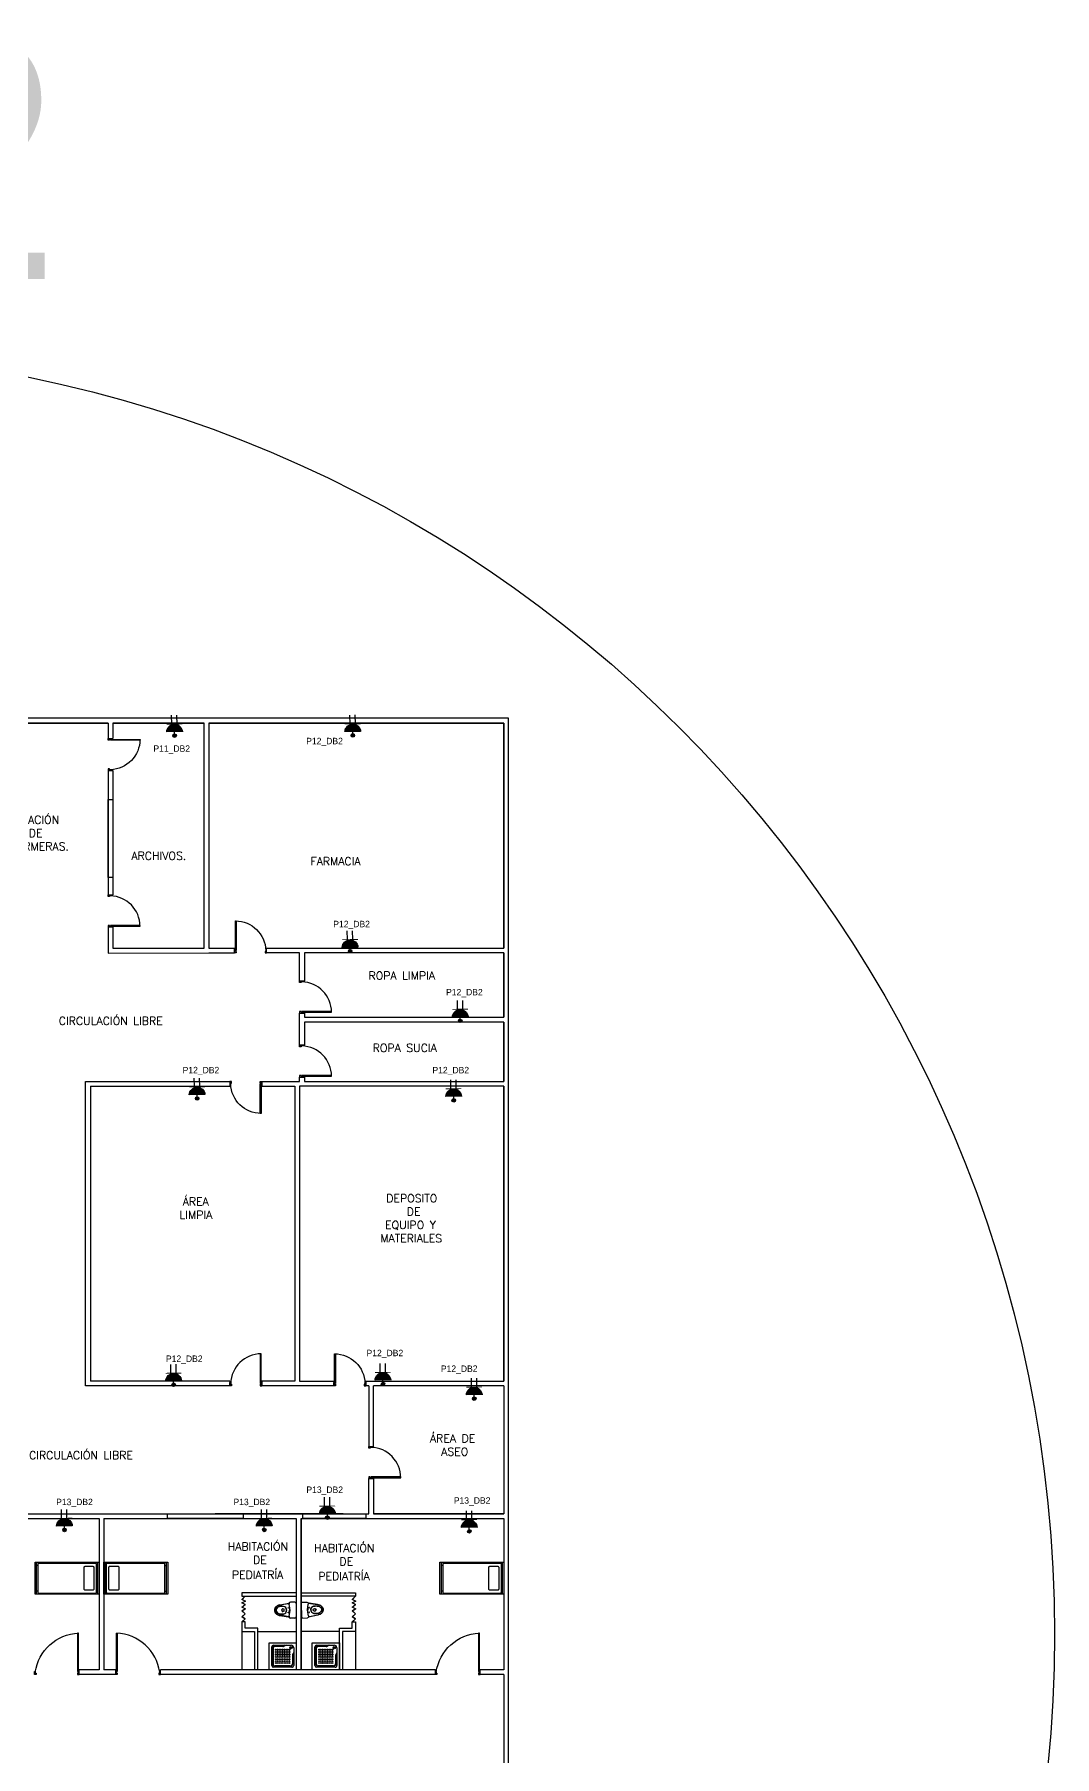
# Model space of a CAD drawing. Header units: metres. Extents: x -24 to 527, y -154 to 95.
# Drawn here: x 222.3 to 254.2, y 31 to 84.8 of the extents above; entities that cross this region are included whole.
import ezdxf

# ---------------------------------------------------------------- set-up
doc = ezdxf.new("R2010")
doc.units = ezdxf.units.M
doc.header["$MEASUREMENT"] = 0
for name, color, linetype in [('AN-TEXTO', 3, 'Continuous'), ('AR-MOBILIRIO', 1, 'Continuous'), ('AR-MUROS', 6, 'Continuous'), ('AR-PUERTAS', 2, 'Continuous'), ('AR-VENTANAS', 2, 'Continuous'), ('E-quip', 2, 'Continuous'), ('S.H.', 2, 'Continuous')]:
    doc.layers.add(name, color=color, linetype=linetype)
doc.styles.add('REGULAR-2.5', font='romans.shx', dxfattribs={"height": 2.5})

# ---------------------------------------------------------------- blocks, each defined once
blk = doc.blocks.new('31643339')
at = {"layer": 'AR-MOBILIRIO'}
for p, q in [((0.038, 0.5), (0.038, -0.5)), ((0.038, 0.4), (0.087, 0.4)), ((1.9, 0.4), (1.95, 0.4)), ((1.95, 0.5), (1.95, -0.5)), ((0.038, -0.4), (0.087, -0.4)), ((1.9, -0.4), (1.95, -0.4))]:
    blk.add_line(p, q, dxfattribs=at)
blk.add_lwpolyline([(0, -0.5), (0, 0.5), (2, 0.5), (2, -0.5)], close=True, dxfattribs=at)
for points in [[(1.87, 0.475, -0.414214), (1.9, 0.445), (1.9, -0.445, -0.414214), (1.87, -0.475), (0.117, -0.475, -0.414214), (0.087, -0.445), (0.087, 0.445, -0.414214), (0.117, 0.475)], [(0.15, -0.332, 0.414214), (0.18, -0.362), (0.447, -0.362, 0.414214), (0.477, -0.332), (0.477, 0.333, 0.414214), (0.447, 0.363), (0.18, 0.363, 0.414214), (0.15, 0.333)]]:
    blk.add_lwpolyline(points, format="xyb", close=True, dxfattribs=at)
blk = doc.blocks.new('AR-PUERTA 2')
at = {"layer": 'AR-PUERTAS', "linetype": 'Continuous'}
for points in [[(-1.354, -0.058), (-1.354, -0.008), (-1.329, -0.008), (-1.329, 0.042), (-1.379, 0.042), (-1.379, -0.058)], [(-0.029, -0.008), (-0.029, 0.042), (0.021, 0.042), (0.021, -0.058), (-0.004, -0.058), (-0.004, -0.008)], [(-0.004, -0.058), (-0.004, -1.258), (-0.029, -1.258), (-0.029, -0.058)]]:
    blk.add_lwpolyline(points, close=True, dxfattribs=at)
blk.add_arc((0.061, 0.169), 1.428, 188.1236, 267.3924, dxfattribs=at)
blk = doc.blocks.new('AR-PUERTA 1')
at = {"layer": 'AR-PUERTAS', "linetype": 'Continuous'}
for points in [[(0.954, 0.033), (0.954, 0.958), (0.929, 0.958), (0.929, 0.033)], [(0.004, 0.058), (0.004, 0.008), (0.029, 0.008), (0.029, -0.042), (-0.021, -0.042), (-0.021, 0.058)], [(0.929, 0.008), (0.929, -0.042), (0.979, -0.042), (0.979, 0.058), (0.954, 0.058), (0.954, 0.008)]]:
    blk.add_lwpolyline(points, close=True, dxfattribs=at)
blk.add_arc((0.954, 0.008), 0.949, 89.9989, 178.4932, dxfattribs=at)
blk = doc.blocks.new('AR-PUERTA ACORDION')
at = {"layer": 'AR-PUERTAS'}
blk.add_lwpolyline([(-0.386, 0.049), (-0.288, -0.046), (-0.235, 0.057), (-0.185, -0.044), (-0.129, 0.054), (-0.046, -0.045), (0.01, 0.056), (0.073, -0.046), (0.158, 0.053), (0.252, -0.046), (0.317, 0.054), (0.41, -0.047), (0.41, -0.054), (0.318, 0.046), (0.253, -0.054), (0.158, 0.046), (0.072, -0.054), (0.01, 0.046), (-0.045, -0.054), (-0.128, 0.046), (-0.185, -0.054), (-0.235, 0.046), (-0.287, -0.054), (-0.39, 0.046)], close=True, dxfattribs=at)
blk = doc.blocks.new('A$C05366594')
at = {"layer": 'AR-MOBILIRIO', "linetype": 'Continuous'}
for p, q in [((0, 0), (0, 0.72)), ((0, 0.72), (0.72, 0.72)), ((0.068, 0.113), (0.068, 0.608)), ((0.09, 0.563), (0.09, 0.158)), ((0.113, 0.653), (0.585, 0.653)), ((0.367, 0.63), (0.158, 0.63)), ((0.428, 0.653), (0.397, 0.637)), ((0.653, 0.585), (0.653, 0.113)), ((0.72, 0.72), (0.72, 0)), ((0.72, 0), (0, 0)), ((0.608, 0.068), (0.113, 0.068)), ((0.563, 0.09), (0.158, 0.09)), ((0.63, 0.367), (0.63, 0.158)), ((0.653, 0.428), (0.637, 0.397))]:
    blk.add_line(p, q, dxfattribs=at)
at = {"layer": 'AR-MOBILIRIO', "color": 250}
for p, q in [((0.104, 0.563), (0.104, 0.158)), ((0.367, 0.617), (0.158, 0.617)), ((0.458, 0.653), (0.403, 0.625)), ((0.653, 0.458), (0.625, 0.403)), ((0.563, 0.104), (0.158, 0.104)), ((0.617, 0.367), (0.617, 0.158))]:
    blk.add_line(p, q, dxfattribs=at)
at = {"layer": 'AR-MOBILIRIO', "linetype": 'Continuous'}
for centre, major_axis, start_param, end_param in [((0.113, 0.608), (0.0318, 0.0318), 0.785398, 2.356194), ((0.158, 0.563), (0.0477, 0.0477), 0.785398, 2.356194), ((0.367, 0.698), (0.0477, 0.0477), 3.926991, 4.390638), ((0.585, 0.585), (0.0477, 0.0477), 5.497787, 7.068583), ((0.113, 0.113), (-0.0318, 0.0318), 0.785398, 2.356194), ((0.158, 0.158), (-0.0477, 0.0477), 0.785398, 2.356194), ((0.158, 0.158), (-0.0477, 0.0477), 0.785398, 2.356194), ((0.563, 0.158), (0.0477, 0.0477), 3.926991, 5.497787), ((0.608, 0.113), (-0.0318, 0.0318), 2.356194, 3.926991), ((0.698, 0.367), (-0.0477, 0.0477), 0.321751, 0.785398)]:
    blk.add_ellipse(centre, major_axis=major_axis, ratio=1, start_param=start_param, end_param=end_param, dxfattribs=at)
at = {"layer": 'AR-MOBILIRIO', "color": 250}
for centre, major_axis, start_param, end_param in [((0.158, 0.563), (-0.0382, 0.0382), -0.785398, 0.785398), ((0.18, 0.54), (-0.00636, 0.00636), -0.785398, 5.497787), ((0.18, 0.495), (-0.00636, 0.00636), -0.785398, 5.497787), ((0.18, 0.45), (-0.00636, 0.00636), -0.785398, 5.497787), ((0.225, 0.54), (0.00636, 0.00636), 0.785398, 7.068583), ((0.225, 0.495), (0.00636, 0.00636), 0.785398, 7.068583), ((0.225, 0.45), (0.00636, 0.00636), 0.785398, 7.068583), ((0.27, 0.54), (0.00636, 0.00636), 0.785398, 7.068583), ((0.27, 0.495), (0.00636, 0.00636), 0.785398, 7.068583), ((0.27, 0.45), (0.00636, 0.00636), 0.785398, 7.068583), ((0.315, 0.54), (-0.00636, 0.00636), -0.785398, 5.497787), ((0.315, 0.495), (-0.00636, 0.00636), -0.785398, 5.497787), ((0.315, 0.45), (-0.00636, 0.00636), -0.785398, 5.497787), ((0.36, 0.54), (-0.00636, 0.00636), -0.785398, 5.497787), ((0.36, 0.495), (-0.00636, 0.00636), -0.785398, 5.497787), ((0.36, 0.45), (-0.00636, 0.00636), -0.785398, 5.497787), ((0.367, 0.698), (0.0573, 0.0573), 3.926991, 4.390638), ((0.405, 0.54), (-0.00636, 0.00636), -0.785398, 5.497787), ((0.405, 0.495), (-0.00636, 0.00636), -0.785398, 5.497787), ((0.405, 0.45), (-0.00636, 0.00636), -0.785398, 5.497787), ((0.45, 0.54), (0.00636, 0.00636), 0.785398, 7.068583), ((0.45, 0.495), (0.00636, 0.00636), 0.785398, 7.068583), ((0.45, 0.45), (0.00636, 0.00636), 0.785398, 7.068583), ((0.495, 0.54), (0.00636, 0.00636), 0.785398, 7.068583), ((0.495, 0.495), (0.00636, 0.00636), 0.785398, 7.068583), ((0.495, 0.45), (0.00636, 0.00636), 0.785398, 7.068583), ((0.54, 0.54), (-0.00636, 0.00636), -0.785398, 5.497787), ((0.54, 0.495), (-0.00636, 0.00636), -0.785398, 5.497787), ((0.54, 0.45), (-0.00636, 0.00636), -0.785398, 5.497787), ((0.585, 0.585), (0.0223, 0.0223), 0.785398, 7.068583), ((0.585, 0.585), (-0.00955, 0.00955), -0.785398, 5.497787), ((0.576, 0.585), (0.00286, 0.00286), 0.785398, 7.068583), ((0.581, 0.592), (0.00286, 0.00286), 0.785398, 7.068583), ((0.581, 0.578), (0.00286, 0.00286), 0.785398, 7.068583), ((0.589, 0.592), (0.00286, 0.00286), 0.785398, 7.068583), ((0.589, 0.578), (0.00286, 0.00286), 0.785398, 7.068583), ((0.594, 0.585), (0.00286, 0.00286), 0.785398, 7.068583), ((0.158, 0.158), (-0.0382, 0.0382), 0.785398, 2.356194), ((0.158, 0.158), (0.0382, 0.0382), 2.356194, 3.926991), ((0.18, 0.405), (-0.00636, 0.00636), -0.785398, 5.497787), ((0.18, 0.36), (-0.00636, 0.00636), -0.785398, 5.497787), ((0.18, 0.315), (-0.00636, 0.00636), -0.785398, 5.497787), ((0.18, 0.27), (-0.00636, 0.00636), -0.785398, 5.497787), ((0.18, 0.225), (-0.00636, 0.00636), -0.785398, 5.497787), ((0.18, 0.18), (-0.00636, 0.00636), -0.785398, 5.497787), ((0.225, 0.405), (0.00636, 0.00636), 0.785398, 7.068583), ((0.225, 0.36), (0.00636, 0.00636), 0.785398, 7.068583), ((0.225, 0.315), (0.00636, 0.00636), 0.785398, 7.068583), ((0.225, 0.27), (0.00636, 0.00636), 0.785398, 7.068583), ((0.225, 0.225), (0.00636, 0.00636), 0.785398, 7.068583), ((0.225, 0.18), (0.00636, 0.00636), 0.785398, 7.068583), ((0.27, 0.405), (0.00636, 0.00636), 0.785398, 7.068583), ((0.27, 0.36), (0.00636, 0.00636), 0.785398, 7.068583), ((0.27, 0.315), (0.00636, 0.00636), 0.785398, 7.068583), ((0.27, 0.27), (0.00636, 0.00636), 0.785398, 7.068583), ((0.27, 0.225), (0.00636, 0.00636), 0.785398, 7.068583), ((0.27, 0.18), (0.00636, 0.00636), 0.785398, 7.068583), ((0.315, 0.36), (-0.00636, 0.00636), -0.785398, 5.497787), ((0.315, 0.315), (-0.00636, 0.00636), -0.785398, 5.497787), ((0.315, 0.27), (-0.00636, 0.00636), -0.785398, 5.497787), ((0.315, 0.225), (-0.00636, 0.00636), -0.785398, 5.497787), ((0.315, 0.405), (-0.00636, 0.00636), -0.785398, 5.497787), ((0.315, 0.18), (-0.00636, 0.00636), -0.785398, 5.497787), ((0.36, 0.405), (-0.00636, 0.00636), -0.785398, 5.497787), ((0.36, 0.36), (-0.00636, 0.00636), -0.785398, 5.497787), ((0.36, 0.315), (-0.00636, 0.00636), -0.785398, 5.497787), ((0.36, 0.27), (-0.00636, 0.00636), -0.785398, 5.497787), ((0.36, 0.225), (-0.00636, 0.00636), -0.785398, 5.497787), ((0.36, 0.18), (-0.00636, 0.00636), -0.785398, 5.497787), ((0.405, 0.405), (-0.00636, 0.00636), -0.785398, 5.497787), ((0.405, 0.36), (-0.00636, 0.00636), -0.785398, 5.497787), ((0.405, 0.315), (-0.00636, 0.00636), -0.785398, 5.497787), ((0.405, 0.27), (-0.00636, 0.00636), -0.785398, 5.497787), ((0.405, 0.225), (-0.00636, 0.00636), -0.785398, 5.497787), ((0.405, 0.18), (-0.00636, 0.00636), -0.785398, 5.497787), ((0.45, 0.405), (0.00636, 0.00636), 0.785398, 7.068583), ((0.45, 0.36), (0.00636, 0.00636), 0.785398, 7.068583), ((0.45, 0.315), (0.00636, 0.00636), 0.785398, 7.068583), ((0.45, 0.27), (0.00636, 0.00636), 0.785398, 7.068583), ((0.45, 0.225), (0.00636, 0.00636), 0.785398, 7.068583), ((0.45, 0.18), (0.00636, 0.00636), 0.785398, 7.068583), ((0.495, 0.405), (0.00636, 0.00636), 0.785398, 7.068583), ((0.495, 0.36), (0.00636, 0.00636), 0.785398, 7.068583), ((0.495, 0.315), (0.00636, 0.00636), 0.785398, 7.068583), ((0.495, 0.27), (0.00636, 0.00636), 0.785398, 7.068583), ((0.495, 0.225), (0.00636, 0.00636), 0.785398, 7.068583), ((0.495, 0.18), (0.00636, 0.00636), 0.785398, 7.068583), ((0.54, 0.36), (-0.00636, 0.00636), -0.785398, 5.497787), ((0.54, 0.315), (-0.00636, 0.00636), -0.785398, 5.497787), ((0.54, 0.27), (-0.00636, 0.00636), -0.785398, 5.497787), ((0.54, 0.225), (-0.00636, 0.00636), -0.785398, 5.497787), ((0.54, 0.405), (-0.00636, 0.00636), -0.785398, 5.497787), ((0.54, 0.18), (-0.00636, 0.00636), -0.785398, 5.497787), ((0.563, 0.158), (0.0382, 0.0382), 3.926991, 5.497787), ((0.698, 0.367), (-0.0573, 0.0573), 0.321751, 0.785398)]:
    blk.add_ellipse(centre, major_axis=major_axis, ratio=1, start_param=start_param, end_param=end_param, dxfattribs=at)
blk = doc.blocks.new('1p-toppiece')
at = {"layer": 'AR-MOBILIRIO'}
for p, q in [((-0.532, 0.174), (-0.265, 0.22)), ((-0.232, 0.219), (-0.531, 0.169)), ((-0.485, 0.003), (-0.485, 0.003)), ((-0.485, 0.003), (-0.485, 0.003)), ((-0.485, 0.003), (-0.485, 0.003)), ((-0.485, 0.003), (-0.485, 0.003)), ((-0.485, 0.003), (-0.485, 0.003)), ((-0.485, 0.003), (-0.485, 0.003)), ((-0.485, 0.003), (-0.485, 0.003)), ((-0.485, 0.003), (-0.485, 0.003)), ((-0.406, 0.039), (-0.443, 0.044)), ((-0.232, 0.22), (-0.232, 0.195)), ((-0.205, 0.008), (-0.232, 0.195)), ((-0.218, 0.098), (-0.218, 0.003)), ((-0.218, -0.093), (-0.218, 0.003)), ((-0.047, 0.26), (-0.192, 0.26)), ((-0.007, 0.22), (-0.007, -0.214)), ((-0.532, -0.169), (-0.265, -0.215)), ((-0.232, -0.214), (-0.531, -0.163)), ((-0.406, -0.034), (-0.443, -0.039)), ((-0.232, -0.189), (-0.205, -0.003)), ((-0.232, -0.189), (-0.232, -0.214)), ((-0.047, -0.254), (-0.192, -0.254))]:
    blk.add_line(p, q, dxfattribs=at)
blk.add_lwpolyline([(-0.467, -0.009, 0.139005), (-0.464, -0.009, 0.107089), (-0.461, -0.006, 0.080212), (-0.46, -0.002, 0.06796), (-0.459, 0.003, 0.06796), (-0.46, 0.007, 0.080212), (-0.461, 0.011, 0.107089), (-0.464, 0.014, 0.139005), (-0.467, 0.015, 0.139005), (-0.47, 0.014, 0.107089), (-0.473, 0.011, 0.080212), (-0.474, 0.007, 0.06796), (-0.475, 0.003, 0.06796), (-0.474, -0.002, 0.080212), (-0.473, -0.006, 0.107089), (-0.47, -0.009, 0.139005)], format="xyb", close=True, dxfattribs=at)
for centre in [(-0.26, 0.078), (-0.26, -0.072)]:
    blk.add_circle(centre, 0.008, dxfattribs=at)
for centre, radius, start, end in [((-0.545, -0.004), 0.165, 137.5273, 177.8064), ((-0.545, 0.009), 0.165, 182.1936, 222.4727), ((-0.545, -0.004), 0.159, 137.1746, 177.7477), ((-0.545, 0.009), 0.159, 182.2523, 222.8254), ((-0.518, -0.034), 0.206, 106.927, 136.493), ((-0.541, -0.003), 0.122, 134.1142, 177.24), ((-0.541, 0.008), 0.122, 182.76, 225.8858), ((-0.518, -0.034), 0.2, 106.5054, 136.1127), ((-0.541, -0.003), 0.115, 133.4423, 177.1285), ((-0.541, 0.008), 0.115, 182.8715, 226.5577), ((-0.519, -0.031), 0.157, 102.7254, 132.8308), ((-0.52, -0.03), 0.15, 101.8667, 132.1155), ((-0.482, -0.117), 0.296, 99.7929, 108.8085), ((-0.482, -0.12), 0.292, 99.5848, 108.4322), ((-0.482, -0.148), 0.279, 90.6669, 104.9929), ((-0.482, -0.156), 0.281, 90.6819, 104.1933), ((-0.474, -0.297), 0.428, 81.7587, 91.4179), ((-0.488, -0.362), 0.487, 81.705, 89.6761), ((-0.434, 0.003), 0.0456, 126.1832, 180), ((-0.434, 0.003), 0.0456, 180, 233.8168), ((-0.447, 0.019), 0.025, 82.2348, 126.1832), ((-0.434, -0.002), 0.123, 44.007, 82.2929), ((-0.431, -0.004), 0.132, 44.3018, 82.295), ((-0.408, 0.024), 0.015, 13.7696, 82.2348), ((-0.495, 0.003), 0.105, 0, 13.7696), ((-0.495, 0.003), 0.105, 346.2304, 0), ((-0.46, 0.006), 0.138, 358.6352, 34.0042), ((-0.46, -0.001), 0.138, 325.9958, 1.3648), ((-0.441, 0.008), 0.132, 357.4666, 37.446), ((-0.441, -0.003), 0.132, 322.554, 2.5334), ((-0.24, 0.073), 0.15, 87.0389, 99.7929), ((-0.192, 0.22), 0.04, 90, 180), ((-0.244, 0.003), 0.04, 351.6776, 8.3142), ((-0.047, 0.22), 0.04, 0, 90), ((-0.518, 0.039), 0.206, 223.507, 253.073), ((-0.518, 0.039), 0.2, 223.8873, 253.4946), ((-0.519, 0.036), 0.157, 227.1692, 257.2746), ((-0.52, 0.036), 0.15, 227.8845, 258.1333), ((-0.482, 0.122), 0.296, 251.1915, 260.2071), ((-0.482, 0.125), 0.292, 251.5678, 260.4152), ((-0.482, 0.153), 0.279, 255.0071, 269.3331), ((-0.482, 0.161), 0.281, 255.8067, 269.3181), ((-0.488, 0.368), 0.487, 270.3239, 278.295), ((-0.474, 0.302), 0.428, 268.5821, 278.2413), ((-0.447, -0.014), 0.025, 233.8168, 277.7652), ((-0.434, 0.007), 0.123, 277.7071, 315.993), ((-0.431, 0.009), 0.132, 277.705, 315.6982), ((-0.408, -0.019), 0.015, 277.7652, 346.2304), ((-0.24, -0.067), 0.15, 260.2071, 272.966), ((-0.192, -0.214), 0.04, 180, 270), ((-0.047, -0.214), 0.04, 270, 360)]:
    blk.add_arc(centre, radius, start, end, dxfattribs=at)
blk = doc.blocks.new('16A twin WP')
at = {"ltscale": 8}
h = blk.add_hatch(color=256, dxfattribs=at)
edge = h.paths.add_edge_path()
edge.add_ellipse((17.4, -1), major_axis=(0.2, 17.4), ratio=1, start_angle=273.7089, end_angle=447.4296, ccw=False)
edge.add_line((34.8, 0), (0, 0))
h = blk.add_hatch(color=256, dxfattribs=at)
edge = h.paths.add_edge_path()
edge.add_ellipse((17.4, -8.7), major_axis=(-2.81, 2.81), ratio=1, start_angle=0, end_angle=360)
for p, q in [((34.8, 0), (0, 0)), ((11.5, 16.9), (11.5, 36.5)), ((17.4, -4.7), (17.4, 0)), ((23.3, 16.9), (23.3, 36.5))]:
    blk.add_line(p, q, dxfattribs=at)
at = {"ltscale": 8, "const_width": 2}
blk.add_lwpolyline([(34.8, 16.9), (0, 16.9)], dxfattribs=at)
at = {"ltscale": 8, "extrusion": (0, 0, -1)}
blk.add_ellipse((17.4, -1), major_axis=(0.2, 17.4), ratio=1, start_param=-1.525934, end_param=1.506063, dxfattribs=at)
at = {"ltscale": 8}
blk.add_ellipse((17.4, -8.7), major_axis=(-2.81, 2.81), ratio=1, start_param=3.926991, end_param=10.210176, dxfattribs=at)

msp = doc.modelspace()

# ---------------------------------------------------------------- linework, layer by layer
at = {"layer": 'AR-MUROS'}
for p, q in [((224.065, 51.958), (224.065, 42.751)), ((211.414, 38.601), (224.487, 38.601)), ((221.068, 38.451), (224.337, 38.451)), ((224.337, 38.451), (224.337, 33.729)), ((224.487, 38.451), (227.305, 38.451)), ((224.487, 38.451), (224.487, 33.729)), ((227.305, 38.451), (230.499, 38.451)), ((230.499, 38.451), (230.499, 33.729)), ((230.649, 38.451), (230.649, 33.729)), ((230.649, 33.729), (230.649, 38.451)), ((230.649, 38.451), (233.842, 38.451)), ((233.842, 38.451), (236.988, 38.451)), ((230.499, 36.129), (228.8, 36.129)), ((228.8, 36.129), (228.8, 36.029)), ((230.649, 36.129), (232.348, 36.129)), ((232.348, 36.129), (232.348, 36.029)), ((228.8, 36.029), (230.499, 36.029)), ((232.348, 36.029), (230.649, 36.029)), ((228.9, 35.229), (228.8, 35.229)), ((228.8, 35.229), (228.8, 34.929)), ((228.9, 35.029), (228.9, 35.229)), ((229.299, 35.029), (228.9, 35.029)), ((229.299, 33.729), (229.299, 35.029)), ((231.849, 33.729), (231.849, 35.029)), ((231.849, 35.029), (232.248, 35.029)), ((232.248, 35.029), (232.248, 35.229)), ((232.248, 35.229), (232.348, 35.229)), ((232.348, 35.229), (232.348, 34.929)), ((228.8, 34.929), (228.8, 33.729)), ((228.8, 34.929), (229.199, 34.929)), ((229.199, 34.929), (229.199, 33.729)), ((229.299, 34.929), (230.499, 34.929)), ((231.849, 34.929), (230.649, 34.929)), ((232.348, 34.929), (231.949, 34.929)), ((231.949, 34.929), (231.949, 33.729)), ((232.348, 34.929), (232.348, 33.729)), ((224.337, 33.729), (223.717, 33.729)), ((224.487, 33.579), (223.717, 33.579)), ((224.858, 33.729), (224.487, 33.729)), ((224.858, 33.579), (224.487, 33.579)), ((227.455, 33.729), (226.258, 33.729)), ((234.847, 33.579), (226.258, 33.579)), ((233.842, 33.729), (227.455, 33.729)), ((234.847, 33.729), (233.842, 33.729)), ((236.988, 33.729), (236.247, 33.729)), ((236.988, 33.579), (236.247, 33.579))]:
    msp.add_line(p, q, dxfattribs=at)
for points in [[(237.138, 23.827), (237.138, 63.458), (143.199, 63.458), (143.199, 59.148)], [(224.617, 63.308), (204.948, 63.308), (222.117, 63.308), (223.817, 63.308), (224.617, 63.308), (224.617, 62.822)], [(224.767, 63.308), (227.617, 63.308)], [(224.767, 56.936), (224.767, 56.275), (227.617, 56.275), (227.617, 63.308), (224.767, 63.308), (224.767, 62.822)], [(227.767, 63.308), (236.988, 63.308), (236.988, 56.275)], [(229.574, 56.275), (236.988, 56.275), (236.988, 58.658), (236.988, 63.308), (227.767, 63.308), (227.767, 56.275)], [(224.617, 62.822), (224.767, 62.822)], [(224.617, 61.822), (224.617, 57.936)], [(224.617, 61.822), (224.767, 61.822)], [(224.767, 61.822), (224.767, 57.936)], [(224.617, 57.936), (224.767, 57.936)], [(224.617, 56.936), (224.617, 56.122)], [(224.617, 56.936), (224.767, 56.936)], [(224.617, 56.122), (227.767, 56.125)], [(227.767, 56.275), (228.574, 56.275)], [(227.767, 56.125), (228.574, 56.125)], [(228.574, 56.125), (228.574, 56.275)], [(229.427, 52.108), (230.603, 52.108), (230.603, 52.244), (230.753, 52.244), (230.753, 52.108), (232.673, 52.108), (236.988, 52.108), (236.988, 53.966), (230.753, 53.966), (230.753, 53.244), (230.603, 53.244), (230.603, 54.247), (230.753, 54.247), (230.753, 54.116), (236.988, 54.116), (236.988, 56.125), (230.753, 56.125), (230.753, 55.247), (230.603, 55.247), (230.603, 56.125), (229.574, 56.125)], [(229.574, 56.125), (229.574, 56.275)], [(236.988, 56.125), (236.988, 54.116)], [(236.988, 53.966), (236.988, 52.108)], [(228.427, 42.601), (223.915, 42.601), (223.915, 52.108), (228.427, 52.108)], [(224.065, 51.958), (228.427, 51.958)], [(228.427, 52.108), (228.427, 51.958)], [(229.427, 52.108), (229.427, 51.958)], [(229.427, 51.958), (230.452, 51.958), (230.452, 42.751), (229.427, 42.751)], [(236.988, 42.751), (236.988, 51.958), (231.673, 51.958), (230.602, 51.958), (230.602, 42.751), (231.673, 42.751)], [(236.988, 51.958), (236.988, 42.751)], [(228.427, 42.751), (224.065, 42.751)], [(228.427, 42.751), (228.427, 42.601)], [(229.427, 42.751), (229.427, 42.601)], [(231.673, 42.601), (229.427, 42.601)], [(231.673, 42.751), (231.673, 42.601)], [(232.673, 42.751), (236.988, 42.751)], [(232.673, 42.751), (232.673, 42.601)], [(232.765, 42.601), (232.673, 42.601)], [(232.765, 42.601), (232.765, 40.703), (232.915, 40.703), (232.915, 42.601)], [(236.988, 42.601), (232.915, 42.601)], [(236.988, 42.601), (236.988, 38.601)], [(236.988, 42.601), (236.988, 38.601)], [(224.187, 38.601), (232.765, 38.601), (232.765, 39.703), (232.915, 39.703), (232.915, 38.601), (236.988, 38.601), (232.915, 38.601)], [(219.919, 38.601), (222.943, 38.601)], [(222.943, 38.601), (227.966, 38.601)], [(231.966, 38.601), (227.966, 38.601)], [(231.966, 38.601), (232.765, 38.601)], [(236.988, 38.451), (236.988, 33.729)], [(236.988, 38.451), (236.988, 33.729)], [(223.717, 33.579), (223.717, 33.729)], [(224.858, 33.579), (224.858, 33.729)], [(226.258, 33.579), (226.258, 33.729)], [(234.847, 33.579), (234.847, 33.729)], [(236.247, 33.579), (236.247, 33.729)], [(236.988, 33.579), (236.988, 29.729)]]:
    msp.add_lwpolyline(points, dxfattribs=at)
at = {"layer": 'AR-PUERTAS'}
msp.add_circle((214.119, 34.834), 40.081, dxfattribs=at)
at = {"layer": 'AR-VENTANAS'}
for points in [[(224.617, 60.917), (224.767, 60.917), (224.767, 58.485), (224.617, 58.485)], [(226.481, 38.601), (228.838, 38.601), (228.838, 38.451), (226.481, 38.451)], [(230.708, 38.601), (232.673, 38.601), (232.673, 38.451), (230.708, 38.451)]]:
    msp.add_lwpolyline(points, close=True, dxfattribs=at)

# ---------------------------------------------------------------- block references
at = {"layer": 'AR-MOBILIRIO', "rotation": 180}
for p in [(224.337, 36.59), (236.988, 36.59)]:
    msp.add_blockref('31643339', p, dxfattribs=at)
at = {"layer": 'AR-MOBILIRIO'}
msp.add_blockref('31643339', (224.487, 36.59), dxfattribs=at)
at = {"layer": 'AR-MOBILIRIO', "xscale": 1.176120000000083, "yscale": 1.176120000000083, "zscale": 1.176120000000083}
for p in [(229.652, 33.729), (231.002, 33.729)]:
    msp.add_blockref('A$C05366594', p, dxfattribs=at)
at = {"layer": 'AR-MUROS', "xscale": -1}
for name, p, rotation in [('AR-PUERTA 1', (224.659, 61.843), 270), ('AR-PUERTA 1', (228.448, 52.066), 180), ('AR-PUERTA 2', (223.697, 33.62), 180), ('AR-PUERTA 2', (236.226, 33.62), 180)]:
    msp.add_blockref(name, p, dxfattribs=dict(at, rotation=rotation))
at = {"layer": 'AR-MUROS'}
for name, p, rotation in [('AR-PUERTA 1', (224.659, 57.915), 270), ('AR-PUERTA 1', (230.645, 55.226), 270), ('AR-PUERTA 1', (230.645, 53.224), 270), ('AR-PUERTA 1', (232.807, 40.683), 270), ('AR-PUERTA 2', (224.879, 33.62), 179.9999999997532)]:
    msp.add_blockref(name, p, dxfattribs=dict(at, rotation=rotation))
at = {"layer": 'AR-MUROS', "xscale": -1}
for p in [(229.553, 56.166), (232.652, 42.643)]:
    msp.add_blockref('AR-PUERTA 1', p, dxfattribs=at)
at = {"layer": 'AR-MUROS'}
msp.add_blockref('AR-PUERTA 1', (228.448, 42.643), dxfattribs=at)
at = {"layer": 'AR-VENTANAS', "rotation": 270}
for p in [(228.854, 35.639), (232.302, 35.639)]:
    msp.add_blockref('AR-PUERTA ACORDION', p, dxfattribs=at)
at = {"layer": 'E-quip', "xscale": 0.01411558007976453, "yscale": 0.01411558007976453, "zscale": 0.01411558007976453, "rotation": 0.6960837857120545}
for p in [(226.45, 63.032), (232.021, 63.04), (231.938, 56.299), (235.379, 54.124), (227.157, 51.696), (235.175, 51.639), (226.421, 42.753), (232.963, 42.777), (235.816, 42.319), (223.009, 38.219), (229.253, 38.219), (231.228, 38.602), (235.662, 38.174)]:
    msp.add_blockref('16A twin WP', p, dxfattribs=at)
at = {"layer": 'S.H.', "xscale": 0.9681450398693042, "yscale": 0.9681450398693042, "zscale": 0.9681450398693042}
msp.add_blockref('1p-toppiece', (230.505, 35.588), dxfattribs=at)
at = {"layer": 'S.H.', "xscale": -0.9681450398693043, "yscale": 0.9681450398693042, "zscale": 0.9681450398693042, "rotation": 1.633556805323275}
msp.add_blockref('1p-toppiece', (230.655, 35.588), dxfattribs=at)

# ---------------------------------------------------------------- texts
at = {"layer": 'AN-TEXTO', "style": 'REGULAR-2.5'}
for s, p in [('HABITACIÓN', (228.358, 37.454)), ('HABITACIÓN', (231.059, 37.407)), ('DE', (229.15, 37.037)), ('DE', (231.851, 36.99)), ('PEDIATRÍA', (228.489, 36.573)), ('PEDIATRÍA', (231.19, 36.526))]:
    msp.add_text(s, height=0.25, dxfattribs=at).set_placement(p)
at = {"layer": 'AN-TEXTO', "char_height": 0.25, "attachment_point": 1, "style": 'REGULAR-2.5'}
for s, width, heights, insert in [('\\pi-0.15357;ESTACIÓN\\P\\pi0.45953;DE\\P\\pi-0.54643;ENFERMERAS.', 1.32382, [1.175], (221.682, 60.41)), ('\\pi-0.26071;ARCHIVOS.', 1.32382, [1.175], (225.609, 59.283)), ('\\pi-0.17738;FARMACIA', 1.32382, [1.175], (231.124, 59.114)), ('\\pi0.06514;ROPA LIMPIA', 2.4398, [0.294], (232.694, 55.54)), ('\\pi1.09558;CIRCULACIÓN LIBRE ', 5.7864, [0.31], (221.984, 54.127)), ('\\pi0.10681;ROPA SUCIA', 2.4398, [0.294], (232.782, 53.281)), ('\\pi0.85561;ÁREA\\P\\pi0.75442;LIMPIA', 2.59218, [1.675], (226.095, 48.483)), ('\\pi0.45085;DEPOSITO\\P\\pi1.09371;DE\\P\\pi0.41514;EQUIPO Y\\P\\pi0.26633;MATERIALES', 2.59218, [1.675], (232.862, 48.584)), ('\\pi0.1694;ÁREA DE\\P\\pi0.52059;ASEO', 1.93404, [0.853], (234.51, 41.084)), ('\\pi1.09558;CIRCULACIÓN LIBRE ', 5.7864, [0.31], (221.053, 40.557))]:
    msp.add_mtext_dynamic_manual_height_columns(s, width=width, gutter_width=1.25, heights=heights, dxfattribs=dict(at, insert=insert))
at = {"layer": 'AR-PUERTAS', "attachment_point": 1}
for s, width, gutter_width, insert, char_height in [('DB2', 7.52685, 37.634, (203.566, 84.708), 7.5268), ('P11_DB2', 1.94417, 1, (226.036, 62.609), 0.2), ('P12_DB2', 1.94417, 1, (230.812, 62.845), 0.2), ('P12_DB2', 1.94417, 1, (231.658, 57.128), 0.2), ('P12_DB2', 1.94417, 1, (235.183, 55), 0.2), ('P12_DB2', 1.94417, 1, (226.949, 52.565), 0.2), ('P12_DB2', 1.94417, 1, (234.757, 52.565), 0.2), ('P12_DB2', 1.94417, 1, (232.697, 43.726), 0.2), ('P12_DB2', 1.94417, 1, (226.428, 43.548), 0.2), ('P12_DB2', 1.94417, 1, (235.02, 43.236), 0.2), ('P13_DB2', 1.94417, 1, (230.817, 39.455), 0.2), ('P13_DB2', 1.94417, 1, (222.997, 39.072), 0.2), ('P13_DB2', 1.94417, 1, (228.538, 39.072), 0.2), ('P13_DB2', 1.94417, 1, (235.424, 39.118), 0.2)]:
    msp.add_mtext_dynamic_manual_height_columns(s, width=width, gutter_width=gutter_width, heights=[0], dxfattribs=dict(at, insert=insert, char_height=char_height))

doc.saveas('drawing.dxf')
